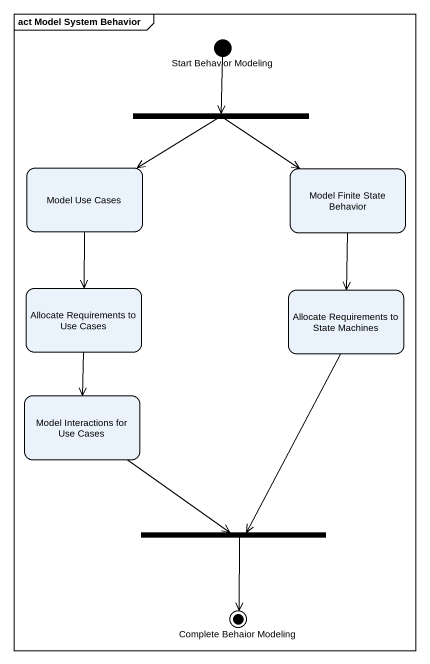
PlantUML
@startuml
mainframe act Model System Behavior
hide empty description
state "Start Behavior Modeling" as Start_Behavior_Modeling <<start>>
state fork1 <<fork>>
state "Model Use Cases" as Model_Use_Cases
state "Model Finite State Behavior" as Model_Finite_State_Behavior
state "Allocate Requirements to Use Cases" as Allocate_Requirements_to
state "Allocate Requirements to State Machines" as Allocate_Requirements_to_2
state "Model Interactions for Use Cases" as Model_Interactions_for_Use
state fork2 <<join>>
state "Complete Behaior Modeling" as Complete_Behaior_Modeling <<end>>
Start_Behavior_Modeling --> fork1
fork1 --> Model_Use_Cases
fork1 --> Model_Finite_State_Behavior
Model_Use_Cases --> Allocate_Requirements_to
Model_Finite_State_Behavior --> Allocate_Requirements_to_2
Allocate_Requirements_to --> Model_Interactions_for_Use
Allocate_Requirements_to_2 --> fork2
Model_Interactions_for_Use --> fork2
fork2 --> Complete_Behaior_Modeling
@enduml
